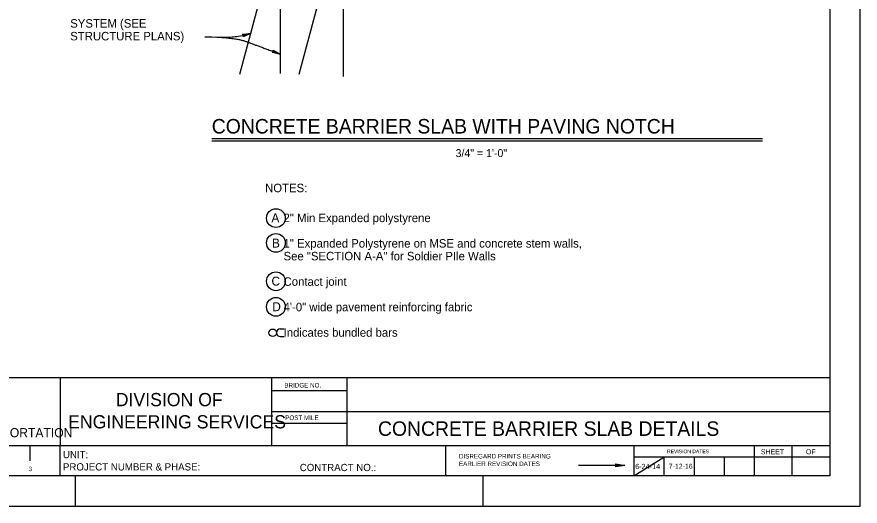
# Model space of a CAD drawing. Extents: x 0 to 68, y 0 to 44.
# Drawn here: x 40.07 to 68, y 0 to 16.2 of the extents above; entities that cross this region are included whole.
import ezdxf

# ---------------------------------------------------------------- set-up
doc = ezdxf.new("R2010")
doc.units = 0
for name, color, linetype in [('10 Sheet Format', 7, 'Continuous'), ('210 Border', 7, 'Continuous'), ('212 Leaders and Dim Lines', 7, 'Continuous'), ('214 Text and Titles', 7, 'Continuous')]:
    doc.layers.add(name, color=color, linetype=linetype)

msp = doc.modelspace()

# ---------------------------------------------------------------- linework, layer by layer
at = {"layer": '10 Sheet Format'}
msp.add_lwpolyline([(0, 0), (68, 0), (68, 44), (0, 44)], close=True, dxfattribs=at)
at = {"layer": '210 Border'}
for p, q in [((67, 43), (67, 1)), ((67, 4.25), (2, 4.25)), ((41.5, 4.25), (41.5, 2)), ((48.5, 4.25), (48.5, 2)), ((51, 4.25), (51, 2)), ((48.5, 3.823), (51, 3.823)), ((48.5, 3.823), (51, 3.823)), ((67, 3.125), (48.5, 3.125)), ((48.5, 2.75), (51, 2.75)), ((48.5, 2.75), (51, 2.75)), ((67, 2), (2, 2)), ((40.5, 2), (40.5, 1.5)), ((41.5, 1), (41.5, 2)), ((54.274, 1), (54.274, 2)), ((60.5, 2), (60.5, 1)), ((64.487, 1.994), (64.487, 1)), ((65.737, 2), (65.737, 1)), ((67, 1.625), (60.5, 1.625)), ((60.5, 1), (61.5, 1.625)), ((61.5, 1.625), (61.5, 1)), ((62.5, 1.625), (62.5, 1)), ((63.5, 1.625), (63.5, 1)), ((60.067, 1.346), (58.676, 1.346)), ((59.904, 1.396), (60.204, 1.346)), ((59.904, 1.296), (59.904, 1.396)), ((60.204, 1.346), (59.904, 1.296)), ((59.954, 1.363), (60.054, 1.346)), ((59.954, 1.329), (59.954, 1.363)), ((60.054, 1.346), (59.954, 1.329)), ((67, 1), (2, 1)), ((42, 1), (42, 0)), ((55.5, 1), (55.5, 0))]:
    msp.add_line(p, q, dxfattribs=at)
for points in [[(60.052, 1.346), (59.766, 1.346)], [(60.204, 1.346), (59.904, 1.346)], [(60.054, 1.346), (59.954, 1.346)], [(60.204, 1.346), (60.059, 1.346)]]:
    msp.add_lwpolyline(points, dxfattribs=at)
at = {"layer": '212 Leaders and Dim Lines'}
for p, q in [((47.54, 15.62), (47.804, 15.649)), ((47.549, 15.611), (47.804, 15.649)), ((47.804, 15.649), (47.559, 15.603)), ((47.804, 15.649), (47.564, 15.536)), ((47.804, 15.649), (47.567, 15.548)), ((47.804, 15.649), (47.568, 15.594)), ((47.571, 15.56), (47.804, 15.649)), ((47.574, 15.573), (47.804, 15.649)), ((47.578, 15.585), (47.804, 15.649)), ((47.559, 15.603), (47.54, 15.62)), ((47.559, 15.603), (47.578, 15.585)), ((47.571, 15.56), (47.564, 15.536)), ((47.578, 15.585), (47.571, 15.56)), ((48.566, 15.072), (48.561, 15.097)), ((48.561, 15.097), (48.791, 14.964)), ((48.563, 15.084), (48.791, 14.964)), ((48.55, 15.031), (48.53, 15.015)), ((48.791, 14.964), (48.53, 15.015)), ((48.791, 14.964), (48.54, 15.023)), ((48.571, 15.046), (48.55, 15.031)), ((48.55, 15.031), (48.791, 14.964)), ((48.56, 15.038), (48.791, 14.964)), ((48.791, 14.964), (48.566, 15.072)), ((48.566, 15.072), (48.571, 15.046)), ((48.791, 14.964), (48.568, 15.059)), ((48.571, 15.046), (48.791, 14.964))]:
    msp.add_line(p, q, dxfattribs=at)
for points, degree in [([(46.294, 15.538), (46.996, 15.524), (47.214, 15.524), (47.545, 15.576), (47.804, 15.649)], 3), ([(46.635, 15.532), (47.361, 15.493), (47.929, 15.285), (48.791, 14.964)], 2)]:
    msp.add_open_spline(points, degree=degree, dxfattribs=at)
at = {"layer": '214 Text and Titles'}
for p, q in [((48.791, 19.903), (48.791, 14.324)), ((50.916, 19.903), (49.413, 14.294)), ((50.875, 19.903), (50.875, 14.223)), ((48.298, 17.492), (47.441, 14.294)), ((46.523, 12.169), (64.764, 12.169)), ((46.523, 12.092), (64.764, 12.092)), ((48.793, 5.867), (48.92, 5.867)), ((48.793, 5.617), (48.92, 5.617))]:
    msp.add_line(p, q, dxfattribs=at)
for centre, radius in [((48.65, 9.535), 0.311), ((48.65, 8.714), 0.311), ((48.65, 7.444), 0.311), ((48.65, 6.599), 0.311), ((48.543, 5.738), 0.125)]:
    msp.add_circle(centre, radius, dxfattribs=at)
msp.add_arc((48.793, 5.742), 0.125, 90, 270, dxfattribs=at)

# ---------------------------------------------------------------- texts
at = {"layer": '210 Border'}
for s, height, p in [('BRIDGE NO.', 0.15, (48.929, 3.927)), ('DIVISION OF', 0.43748, (43.345, 3.308)), ('ENGINEERING SERVICES', 0.43748, (41.767, 2.573)), ('POST MILE', 0.15, (48.959, 2.851)), ('CONCRETE BARRIER SLAB DETAILS', 0.48, (52.029, 2.326)), ('DEPARTMENT OF TRANSPORTATION', 0.29996, (34.666, 2.282)), ('UNIT:', 0.24, (41.595, 1.587)), ('DISREGARD PRINTS BEARING', 0.14998, (54.713, 1.577)), ('REVISION DATES', 0.11998, (61.604, 1.752)), ('SHEET', 0.1667, (64.713, 1.715)), ('OF', 0.1667, (66.205, 1.715)), ('PROJECT NUMBER & PHASE:', 0.24, (41.595, 1.18)), ('CONTRACT NO.:', 0.24, (49.439, 1.159)), ('EARLIER REVISION DATES', 0.14998, (54.713, 1.327)), ('6-24-14', 0.1736, (60.548, 1.226)), ('7-12-16', 0.1666, (61.66, 1.236)), ('3', 0.15, (40.454, 1.158))]:
    msp.add_text(s, height=height, dxfattribs=at).set_placement(p)
at = {"layer": '212 Leaders and Dim Lines'}
msp.add_text('CONCRETE BARRIER SLAB WITH PAVING NOTCH ', height=0.48006, dxfattribs=at).set_placement((46.524, 12.336))
at = {"layer": '214 Text and Titles'}
for s, height, p in [('SYSTEM (SEE', 0.2808, (41.837, 15.841)), ('STRUCTURE PLANS)', 0.2808, (41.837, 15.419)), ('3/4" = 1\'-0"', 0.26135, (54.602, 11.557)), ('NOTES:', 0.2808, (48.291, 10.393)), ('A', 0.295, (48.5, 9.396)), ('    2" Min Expanded polystyrene', 0.2808, (48.486, 9.402)), ('B', 0.295, (48.519, 8.56)), ('    1" Expanded Polystyrene on MSE and concrete stem walls,', 0.2808, (48.486, 8.559)), ('    See "SECTION A-A" for Soldier PIle Walls', 0.2808, (48.486, 8.137)), ('C', 0.295, (48.503, 7.302)), ('    Contact joint', 0.2808, (48.486, 7.294)), ('D', 0.295, (48.528, 6.454)), ('    4\'-0" wide pavement reinforcing fabric', 0.2808, (48.486, 6.451)), ('    Indicates bundled bars', 0.2808, (48.486, 5.608))]:
    msp.add_text(s, height=height, dxfattribs=at).set_placement(p)

doc.saveas('drawing.dxf')
